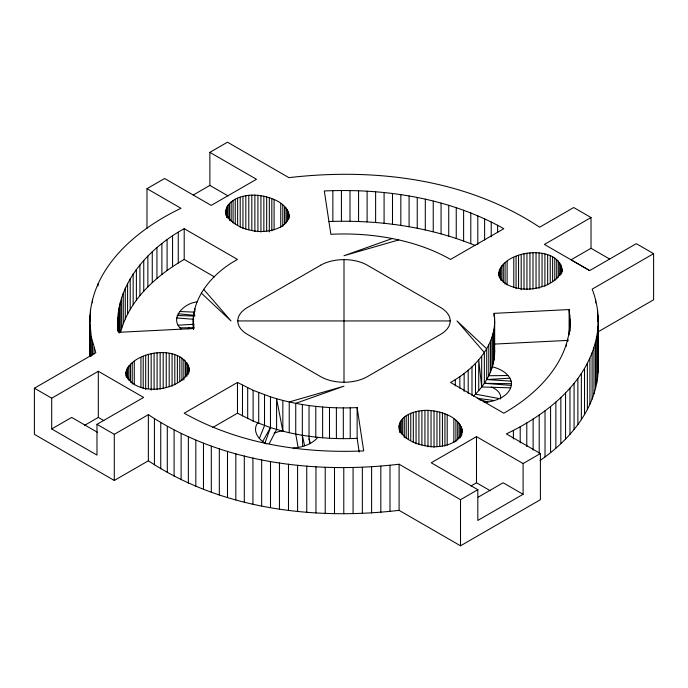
<?xml version="1.0" encoding="UTF-8"?>
<svg xmlns="http://www.w3.org/2000/svg" width="688" height="688" viewBox="0 0 688 688"><rect width="100%" height="100%" fill="white"/><g stroke="black" fill="none" stroke-linecap="round" stroke-linejoin="round"><path stroke-width="1.03" d="M118.035 330.902C113.623 286.191 147.473 248.867 184.203 228.683L237.472 259.428C212.463 273.076 189.897 298.695 193.345 329.019M569.965 319.447C570.567 361.062 537.732 393.983 503.797 413.196L450.528 382.442C475.004 368.888 498.645 343.424 494.079 313.358L569.122 309.566L569.965 319.447L569.965 331.117M89.767 356.315L89.767 320.909C90.532 267.795 136.645 229.353 180.987 208.301L146.983 188.667L146.983 228.364M540.037 460.504C569.423 440.208 595.576 409.592 598.053 372.552L598.053 326.422C598.861 313.745 596.728 300.966 592.187 289.123L653.6 253.666L653.6 299.796L597.769 332.029M598.053 372.552L598.233 321.055M288.926 218.698C290.577 201.661 265.181 194.644 251.825 195.125C240.49 195.263 223.256 201.558 226.128 215.731M289.012 214.785C287.73 228.063 271.038 231.572 260.012 231.529C247.362 230.884 231.658 225.888 226.128 213.581M399.074 425.322C399.891 440.363 420.549 445.979 433.122 446.796C444.147 446.839 460.84 443.33 462.121 430.052C458.483 416.24 440.81 411.132 427.988 410.34C416.369 410.057 397.698 414.769 399.074 429.613M473.387 396.202C485.444 384.755 494.552 369.069 494.655 352.084L494.655 321.339M96.982 424.341L143.594 397.432L98.315 371.288L51.712 398.197L51.712 428.951L96.982 455.095L96.982 424.341L114.294 434.334L148.359 414.666L148.359 460.797C221.39 509.197 313.59 520.343 399.1 510.35L460.513 545.808L540.415 499.686L540.415 453.555L506.351 433.887C549.463 413.385 593.959 377.437 598.053 326.422M126.007 372.389C132.036 349.977 183.653 343.432 189.14 369.43C183.111 391.842 131.503 398.378 126.007 372.389L126.007 375.605M498.86 275.664C498.817 249.529 560.944 242.443 561.993 271.631M561.743 273.385L561.993 269.481M120.512 332.459C129.155 299.865 155.97 275.793 184.203 259.436L184.203 228.683M561.743 271.244C555.612 284.376 538.437 289.45 524.806 289.141C514.633 288.564 499.772 284.626 498.86 272.448M265.052 442.78L270.479 427.609L270.479 396.856L253.115 390.302L237.472 382.442L184.203 413.196C238.418 443.674 302.152 453.624 363.694 450.907L357.132 407.588C327.927 408.982 298.377 405.765 270.479 396.856M259.419 438.325L264.519 425.58L264.519 394.826M269.223 443.674L276.593 429.475L276.593 398.722L282.845 431.178C307.054 437.336 332.201 439.546 357.132 438.333L359.213 452.076M262.782 441.309L270.479 427.609L282.845 431.178L282.845 400.425M257.682 422.957C251.748 430.817 259.032 440.587 266.695 443.846M317.908 437.336C311.784 444.457 302.109 447.372 292.993 448.12M146.983 188.667L164.595 178.502L211.199 205.402L256.478 179.267L209.866 152.358L209.866 185.416L228.029 195.899M209.866 152.358L227.487 142.192L288.9 177.65C374.41 167.657 466.61 178.803 539.641 227.203L573.706 207.535L591.018 217.528L591.018 248.282L571.04 259.815L589.521 270.487M193.242 195.022L209.866 185.416M148.359 460.797L114.294 480.465L34.4 434.334L34.4 388.204L95.813 352.746L91.28 336.922L89.767 320.909M51.712 428.951L71.681 417.418L97.558 432.356M84.538 425.373L98.315 417.418L103.862 420.617M212.678 427.506L237.472 413.196L253.115 421.056L270.479 427.609M591.018 217.528L544.406 244.438L589.685 270.582L636.288 243.672L653.6 253.666M476.492 436.639L431.221 462.783L477.825 489.684L477.825 520.438L523.104 494.302L523.104 463.549L476.492 436.639L476.492 482.77L490.269 490.725M470.953 485.969L476.492 482.77M148.359 414.666C221.39 463.067 313.59 474.213 399.1 464.228L460.513 499.686L477.825 489.684M523.104 463.549L540.415 453.555M478.177 497.175L503.126 482.77L523.104 494.302M392.263 238.538L344 255.704L398.765 239.906C416.79 244.008 434.455 250.217 450.528 259.428L503.797 228.683C449.582 198.196 385.848 188.254 324.306 190.963L330.868 234.29C353.615 233.172 376.525 234.943 398.765 239.906M197.017 301.963C184.625 302.849 168.766 317.813 181.073 328.967M484.094 402.471C495.437 401.56 511.425 396.15 511.537 382.571C509.645 373.584 500.46 368.949 492.341 366.747M178.029 325.2L193.887 324.263M511.244 385.418L484.352 383.302L484.352 352.557L456.987 320.935L486.717 348.799L486.717 379.552L509.971 378.176M494.079 344.103L568.047 340.371M328.58 221.545C378.331 219.713 428.899 226.644 475.176 245.478M180.11 327.858L193.913 327.694M507.89 375.519L488.781 375.743L488.781 344.989M237.807 320.935L450.193 320.935M484.352 383.302L511.416 383.715M177.16 315.543L194.859 316.05M478.736 390.603L478.736 359.85L481.686 386.991L510.84 387.834M179.482 311.501L194.377 312.137M486.717 379.552L511.021 381.135M176.756 317.959L193.302 319.258M178.158 313.797L194.842 315.328M477.24 398.275L494.061 400.519M499.221 398.576L475.494 394.138L475.494 363.384M478.968 399.513L487.955 402.007M591.018 248.282L609.491 258.955M184.203 259.436L214.51 276.929M34.4 388.204L51.712 398.197M201.283 293.071L231.013 320.935L203.648 289.321M302.342 404.527L302.342 435.28L304.646 445.755M298.128 447.51L295.737 434.085L295.737 403.331L344 386.174L289.235 401.964L289.235 432.718M118.035 322.423L118.878 332.304L193.921 328.52L193.345 320.539M494.302 346.098L494.655 352.084M309.583 443.64L309.032 436.295L309.032 405.542M302.342 435.28L302.729 446.306M598.164 365.044L598.233 367.186M598.07 315.697L598.07 321.055M597.562 310.34L597.562 321.064M597.537 331.779L597.537 377.91M596.677 337.12L596.677 383.25M595.55 299.676L595.55 302.892M595.49 342.443L595.49 388.574M593.959 347.732L593.959 393.863M592.093 352.987L592.093 399.117M589.9 358.207L589.9 404.329M587.371 363.367L587.371 409.498M584.525 368.476L584.525 414.606M581.36 373.515L581.36 419.646M577.868 378.486L577.868 424.616M574.067 383.388L574.067 429.518M569.965 388.195L569.965 434.326M569.707 314.502L569.707 331.47M569.509 329.346L569.509 331.47M569.122 309.566L569.122 335.013M567.755 339.193L567.755 341.308M566.396 344.077L566.396 346.202M565.553 392.917L565.553 439.047M561.907 267.718L561.907 270.934M561.494 265.972L561.494 273.48M560.849 397.544L560.849 443.674M560.754 264.252L560.754 274.985M559.705 262.601L559.705 275.467M558.346 261.019L558.346 277.109M556.695 259.531L556.695 278.838M555.861 402.076L555.861 448.198M554.777 258.155L554.777 280.678M552.619 256.899L552.619 281.573M550.581 406.488L550.581 452.618M550.237 255.798L550.237 282.613M547.657 254.844L547.657 284.884M544.913 254.061L544.913 286.242M545.025 410.788L545.025 456.918M542.049 253.451L542.049 286.707M539.203 414.967L539.203 453.59M539.074 253.029L539.074 288.427M536.047 252.788L536.047 288.186M533.123 419.026L533.123 450.133M532.994 252.737L532.994 289.209M529.941 252.883L529.941 289.356M526.939 253.218L526.939 289.691M526.784 422.948L526.784 446.555M524.015 253.734L524.015 289.132M521.203 254.431L521.203 289.829M520.205 426.741L520.205 442.831M518.546 255.3L518.546 288.556M516.06 256.332L516.06 288.513M513.781 257.51L513.781 287.55M513.394 430.387L513.394 438.97M507.125 261.354L507.125 284.952M505.078 262.67L505.078 284.127M503.298 264.106L503.298 282.338M501.793 265.637L501.793 280.661M500.58 267.262L500.58 280.136M499.686 268.948L499.686 277.531M499.359 275.957L499.359 278.107M499.11 270.685L499.11 276.051M497.613 225.243L497.613 232.673M494.526 317.34L494.466 356.083M494.079 313.358L494.079 316.54M493.958 329.311L493.958 360.065M493.133 333.276L493.133 364.029M491.989 337.215L491.989 367.968M491.223 221.949L491.223 236.801M490.544 341.128L490.544 371.873M484.61 218.801L484.61 240.009M481.686 356.238L481.686 386.991M477.799 215.791L477.799 244.421M471.985 366.824L471.985 395.454M470.79 212.936L470.79 243.69M468.201 370.17L468.201 393.502M464.151 373.412L464.151 391.438M463.609 210.236L463.609 240.989M462.121 430.052L462.121 432.193M461.872 428.289L461.872 434.721M461.295 426.551L461.295 436.209M460.513 499.686L460.513 545.808M460.401 424.866L460.401 437.74M459.851 376.542L459.851 388.204M459.188 423.24L459.188 438.265M457.683 421.71L457.683 439.942M456.247 207.699L456.247 238.452M455.903 420.273L455.903 441.73M455.31 379.552L455.31 385.916M453.856 418.958L453.856 442.556M448.731 205.325L448.731 236.079M447.2 415.113L447.2 445.153M444.921 413.935L444.921 446.116M442.436 412.903L442.436 446.159M441.06 203.115L441.06 233.868M439.778 412.035L439.778 446.366M436.966 411.338L436.966 446.736M434.042 410.822L434.042 447.295M433.242 201.068L433.242 231.822M431.041 410.487L431.041 446.959M427.988 410.34L427.988 446.813M425.304 199.202L425.304 229.955M424.935 410.392L424.935 445.79M421.899 410.633L421.899 444.955M418.932 411.054L418.932 444.31M417.246 197.508L417.246 228.261M416.059 411.665L416.059 443.846M413.325 412.447L413.325 442.487M410.745 413.402L410.745 440.217M409.085 195.994L409.085 226.748M408.362 414.503L408.362 439.176M406.204 415.758L406.204 438.282M404.286 417.134L404.286 437.516M402.635 418.622L402.635 434.713M401.276 420.205L401.276 434.145M400.829 194.661L400.829 225.415M400.218 421.856L400.218 432.589M399.487 423.576L399.487 432.159M399.1 464.228L399.1 510.35M392.495 193.509L392.495 224.254M389.993 465.294L389.993 511.416M384.085 192.537L384.085 223.29M380.825 466.163L380.825 512.293M375.622 191.746L375.622 222.499M371.606 466.842L371.606 512.973M367.108 191.152L367.108 221.906M362.352 467.333L362.352 513.463M358.568 190.739L358.568 221.493M357.132 407.588L357.132 438.333M353.073 467.616L353.073 513.747M350.226 407.838L350.226 438.591M350.003 190.516L350.003 221.261M344 259.625L344 382.244M343.785 467.711L343.785 513.841M343.312 407.915L343.312 438.669M341.429 190.473L341.429 221.226M336.389 407.803L336.389 438.557M334.497 467.608L334.497 513.738M332.854 190.628L332.854 221.381M329.492 407.511L329.492 438.265M325.218 467.315L325.218 513.446M322.62 407.038L322.62 437.792M315.964 466.817L315.964 512.947M315.801 406.376L315.801 437.129M306.745 466.129L306.745 512.259M297.586 465.243L297.586 511.373M288.762 213.022L288.762 218.388M288.478 464.168L288.478 510.298M288.186 211.293L288.186 219.868M287.292 209.599L287.292 221.398M286.079 207.982L286.079 222.998M284.574 206.443L284.574 224.675M282.794 205.007L282.794 226.464M280.747 203.691L280.747 227.298M279.448 462.904L279.448 509.034M274.091 199.847L274.091 229.887M271.812 198.669L271.812 230.85M270.504 461.45L270.504 507.572M269.326 197.637L269.326 231.968M266.669 196.768L266.669 231.099M263.857 196.071L263.857 231.478M261.664 459.799L261.664 505.929M260.933 195.555L260.933 232.028M258.722 392.642L258.722 423.395M257.931 195.22L257.931 231.693M254.878 195.082L254.878 231.555M253.115 390.302L253.115 421.056M252.926 457.976L252.926 504.098M251.825 195.125L251.825 230.532M248.789 195.366L248.789 229.697M247.689 387.826L247.689 418.571M245.822 195.788L245.822 229.044M244.309 455.963L244.309 502.085M242.95 196.398L242.95 228.579M242.477 385.203L242.477 415.948M240.215 197.181L240.215 227.221M237.635 198.135L237.635 224.959M237.472 382.442L237.472 413.196M235.829 453.762L235.829 499.892M235.253 199.245L235.253 223.918M233.086 200.492L233.086 223.015M231.177 201.868L231.177 221.175M229.525 203.356L229.525 220.521M228.167 204.938L228.167 218.887M227.496 451.397L227.496 497.527M227.109 206.598L227.109 217.322M226.705 215.318L226.705 217.46M226.378 208.309L226.378 215.817M225.965 210.055L225.965 213.28M219.317 448.851L219.317 494.982M211.302 446.134L211.302 492.264M203.467 443.253L203.467 489.383M195.822 440.2L195.822 486.33M194.867 308.594L194.867 311.776M194.042 312.558L194.042 315.74M193.534 316.54L193.534 329.268M189.054 367.659L189.054 371.95M188.641 365.913L188.641 373.421M188.366 437L188.366 483.122M187.91 364.201L187.91 374.926M186.852 362.542L186.852 376.491M185.493 360.959L185.493 377.05M183.842 359.471L183.842 379.853M181.933 358.095L181.933 380.619M181.125 433.638L181.125 479.768M179.766 356.848L179.766 381.522M178.261 232.243L178.261 262.997M177.384 355.739L177.384 382.562M174.804 354.793L174.804 384.824M174.098 430.12L174.098 476.251M172.55 235.941L172.55 266.695M172.069 354.002L172.069 386.183M169.196 353.391L169.196 386.647M167.304 426.465L167.304 472.596M167.089 239.759L167.089 270.504M166.229 352.97L166.229 387.301M163.194 352.729L163.194 388.135M161.886 243.69L161.886 274.443M160.743 422.664L160.743 468.795M160.141 352.686L160.141 389.159M157.088 352.824L157.088 389.296M156.941 247.732L156.941 278.485M154.422 418.734L154.422 464.864M154.086 353.159L154.086 389.632M152.263 251.885L152.263 282.63M151.162 353.675L151.162 390.148M148.35 354.372L148.35 388.703M147.868 256.134L147.868 286.879M145.693 355.24L145.693 389.571M143.749 260.468L143.749 291.222M143.207 356.272L143.207 388.453M140.928 357.45L140.928 387.49M139.922 264.897L139.922 295.651M136.387 269.412L136.387 300.166M134.272 361.295L134.272 384.902M133.154 273.996L133.154 304.75M132.225 362.61L132.225 384.067M130.445 364.047L130.445 382.287M130.221 278.649L130.221 309.402M128.94 365.586L128.94 380.602M127.727 367.203L127.727 379.002M127.59 283.361L127.59 314.115M126.833 368.897L126.833 377.48M126.257 370.626L126.257 377.067M125.276 288.126L125.276 318.879M123.281 292.942L123.281 323.687M121.604 297.792L121.604 328.546M120.245 302.677L120.245 332.373M119.205 307.596L119.205 333.044M118.491 312.524L118.491 331.616M118.293 327.368L118.293 331.607M118.095 317.469L118.095 331.255M114.294 434.334L114.294 480.465M98.315 371.288L98.315 417.418M98.006 283.877L98.006 286.019M93.972 347.509L93.972 353.942M92.476 299.59L92.476 302.815M92.459 342.228L92.459 355.103M91.28 336.922L91.28 356.238M90.446 310.228L90.446 320.952M90.438 331.599L90.438 356.272M89.939 315.56L89.939 320.926M89.939 326.258L89.939 356.298M491.335 387.034A21.853 12.616 0 0 1 500.52 398.954M274.065 433.337A21.853 12.616 0 0 1 282.811 430.757M308.8 438.858A21.853 12.616 0 0 1 309.97 443.734M188.417 328.916A21.853 12.616 0 0 1 189.501 327.385M320.694 265.198L247.456 307.484A32.955 19.023 0 0 0 247.456 334.394L320.694 376.671A32.955 19.023 0 0 0 367.306 376.671L440.544 334.394A32.955 19.023 0 0 0 440.544 307.484L367.306 265.198A32.955 19.023 0 0 0 320.694 265.198"/></g></svg>
